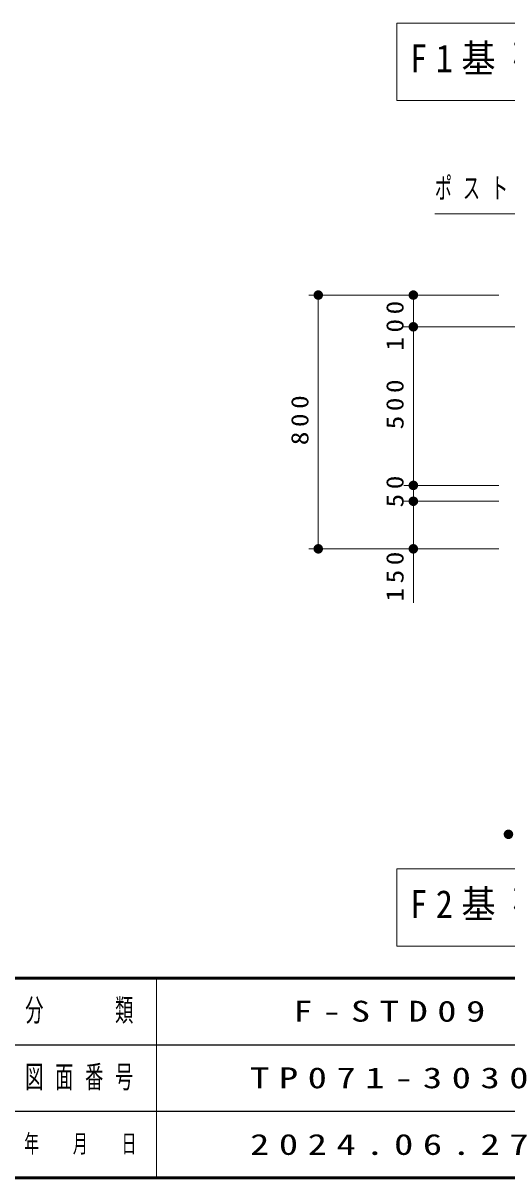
# Model space of a CAD drawing. Units: millimetres on the paper, with parts at other scales. Extents: x -385 to 0, y -594 to 267.
# Drawn here: x -134 to -83.1, y -594 to -472.6 of the extents above; entities that cross this region are included whole.
import ezdxf

# ---------------------------------------------------------------- set-up
doc = ezdxf.new("R2010")
doc.units = ezdxf.units.MM
doc.layers.add('1_30', color=7, linetype='Continuous', lineweight=13)
doc.layers.add('LY_3', color=7, linetype='Continuous', lineweight=13)
doc.layers.add('LY_4', color=7, linetype='Continuous')
doc.styles.add('ＭＳ ゴシック', font='')
doc.styles.get('ＭＳ ゴシック').set_extended_font_data('MS Gothic')

# ---------------------------------------------------------------- blocks, each defined once
blk = doc.blocks.new('filled_dot')
at = {"color": 0, "linetype": 'Continuous', "lineweight": -2, "const_width": 1.25}
blk.add_lwpolyline([(-0.625, 0, 1), (0.625, 0, 1)], format="xyb", close=True, dxfattribs=at)

msp = doc.modelspace()

# ---------------------------------------------------------------- linework, layer by layer
at = {"layer": '1_30'}
for p, q in [((-94.71, -472.643), (-94.71, -480.776)), ((-27.91, -472.643), (-94.71, -472.643)), ((-94.71, -480.776), (-27.91, -480.776)), ((-90.643, -501.225), (-103.976, -501.225)), ((-102.976, -527.892), (-102.976, -501.225)), ((-83.976, -501.225), (-93.976, -501.225)), ((-92.976, -504.559), (-92.976, -501.225)), ((-82.31, -504.559), (-93.976, -504.559)), ((-92.976, -521.225), (-92.976, -504.559)), ((-83.976, -521.225), (-93.976, -521.225)), ((-92.976, -522.892), (-92.976, -521.225)), ((-83.976, -522.892), (-93.976, -522.892)), ((-92.976, -533.573), (-92.976, -522.892)), ((-90.643, -527.892), (-103.976, -527.892)), ((-83.976, -527.892), (-93.976, -527.892)), ((-94.71, -561.513), (-94.71, -569.647)), ((-27.91, -561.513), (-94.71, -561.513)), ((-94.71, -569.647), (-27.91, -569.647))]:
    msp.add_line(p, q, dxfattribs=at)
msp.add_lwpolyline([(-73.584, -499.651), (-80.547, -492.688), (-90.716, -492.688)], dxfattribs=at)
at = {"layer": 'LY_3', "lineweight": 50}
for p, q in [((-385, -573), (0, -573)), ((-385, -594), (0, -594))]:
    msp.add_line(p, q, dxfattribs=at)
at = {"layer": 'LY_3'}
msp.add_line((-120, -573), (-120, -594), dxfattribs=at)
at = {"layer": 'LY_3', "color": 211, "lineweight": 25}
for p, q in [((-187.5, -580), (-70, -580)), ((-242.5, -587), (0, -587))]:
    msp.add_line(p, q, dxfattribs=at)

# ---------------------------------------------------------------- block references
at = {"layer": '1_30', "xscale": 0.4, "yscale": 0.4}
for p, rotation in [((-102.976, -501.225), 270), ((-92.976, -501.225), 270), ((-92.976, -504.559), 270), ((-92.976, -504.559), 90), ((-92.976, -521.225), 270), ((-92.976, -521.225), 90), ((-92.976, -522.892), 270), ((-92.976, -522.892), 90), ((-102.976, -527.892), 90), ((-92.976, -527.892), 90)]:
    msp.add_blockref('filled_dot', p, dxfattribs=dict(at, rotation=rotation))
msp.add_blockref('filled_dot', (-82.976, -557.892), dxfattribs=at)

# ---------------------------------------------------------------- texts
at = {"layer": '1_30', "attachment_point": 4, "style": 'ＭＳ ゴシック'}
for s, insert, char_height in [('\\T1.5;\\W0.9;F1基礎断面詳細図\u3000S=1/30', (-93.31, -476.709), 2.933), ('\\T1.64;\\W0.6;ポスト', (-90.716, -490.038), 2.199), ('\\T1.5;\\W0.9;F2基礎断面詳細図\u3000S=1/30', (-93.31, -565.58), 2.933)]:
    msp.add_mtext(s, dxfattribs=dict(at, insert=insert, char_height=char_height))
at = {"layer": '1_30', "char_height": 1.833, "attachment_point": 8, "rotation": 90, "style": 'ＭＳ ゴシック'}
for s, insert in [('\\T1.33;\\W1.15;100', (-93.976, -504.212)), ('\\T1.33;\\W1.15;500', (-93.976, -512.475)), ('\\T1.33;\\W1.15;800', (-103.976, -514.142)), ('\\T1.34;\\W1.15;50', (-93.976, -521.631)), ('\\T1.33;\\W1.15;150', (-93.976, -530.573))]:
    msp.add_mtext(s, dxfattribs=dict(at, insert=insert))
at = {"layer": 'LY_3', "color": 4, "attachment_point": 5, "style": 'ＭＳ ゴシック'}
for s, insert, char_height in [('\\T1.64;\\W0.6;分\u3000\u3000類', (-127.5, -576.5), 2.346), ('\\T1.64;\\W0.6;図面番号', (-127.5, -583.5), 2.346), ('\\T1.64;\\W0.6;年\u3000月\u3000日', (-127.5, -590.5), 1.906)]:
    msp.add_mtext(s, dxfattribs=dict(at, insert=insert, char_height=char_height))
at = {"layer": 'LY_4', "char_height": 2.199, "attachment_point": 5, "style": 'ＭＳ ゴシック'}
for s, insert in [('\\T1.5;\\W1.35;F-STD09', (-95, -576.5)), ('\\T1.5;\\W1.35;TP071-3030', (-95, -583.5)), ('\\T1.5;\\W1.35;2024.06.27', (-95, -590.5))]:
    msp.add_mtext(s, dxfattribs=dict(at, insert=insert))

doc.saveas('drawing.dxf')
